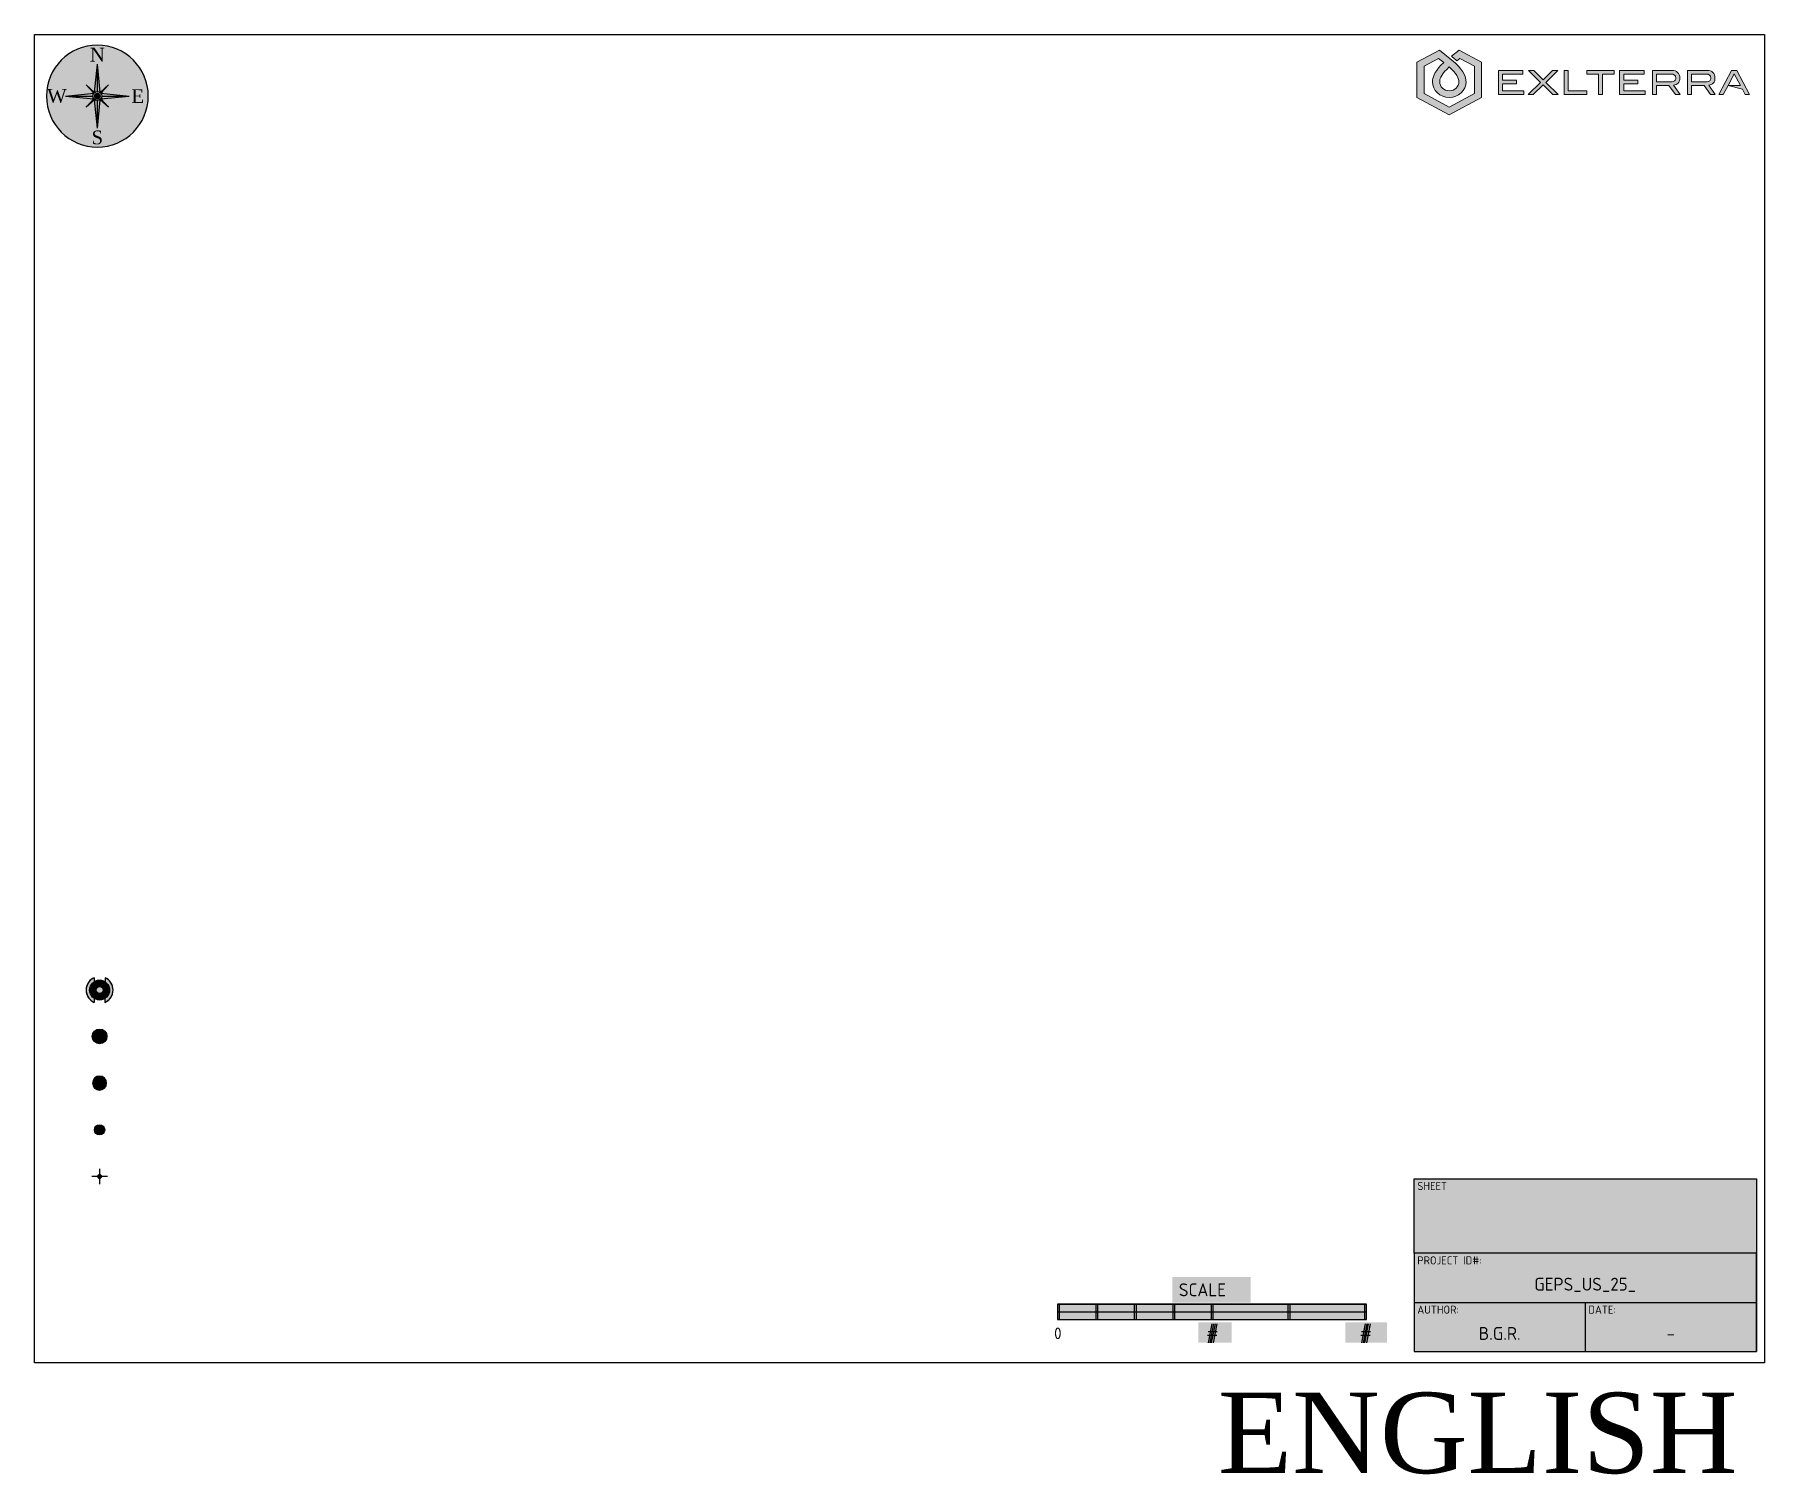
# Paper-space layout 'GEPS_RANGE' of a CAD drawing. Header units: feet. Extents: x 3 to 13.8, y 0.5 to 9.5.
import ezdxf
from ezdxf.enums import TextEntityAlignment as Align

# ---------------------------------------------------------------- set-up
doc = ezdxf.new("R2010")
doc.units = ezdxf.units.FT
doc.header["$MEASUREMENT"] = 0
doc.linetypes.add('DASHED', pattern=[0.75, 0.5, -0.25])
doc.layers.add('NEVER PRINT LAYER', color=1, linetype='DASHED', plot=False, transparency=0.5)
for name, color, linetype in [('Product (Colored)', 250, 'Continuous'), ('Product (Red Only)', 1, 'Continuous'), ('Title Block', 7, 'Continuous')]:
    doc.layers.add(name, color=color, linetype=linetype)
doc.styles.add('ISO3098B', font='ISO3098B.SHX', dxfattribs={"height": 2})
doc.styles.get("Standard").update_dxf_attribs({"font": 'simplex.shx'})
doc.styles.add('Times', font='times.ttf')

# ---------------------------------------------------------------- blocks, each defined once
blk = doc.blocks.new('*U29')
at = {"true_color": 0xffffff}
blk.add_hatch(color=7, dxfattribs=at).paths.add_polyline_path([(0.422, 0, 1), (-0.422, 0, 1)])
at = {"true_color": 0x000000, "transparency": 33554687}
h = blk.add_hatch(color=18, dxfattribs=at)
h.dxf.hatch_style = 1
h.paths.add_polyline_path([(0, 0.265), (-0.023, 0.03), (-0.023, 0.03, -0.164853), (0, 0.038)])
h.paths.add_polyline_path([(0.03, 0.023), (0.03, 0.023, -0.164853), (0.038, 0), (0.265, 0)])
h.paths.add_polyline_path([(0.023, -0.03), (0.023, -0.03, -0.164853), (0, -0.038), (0, -0.265)])
h.paths.add_polyline_path([(-0.038, 0), (-0.265, 0), (-0.03, -0.023), (-0.03, -0.023, -0.164853)])
at = {"true_color": 0x939598, "transparency": 33554687}
h = blk.add_hatch(color=252, dxfattribs=at)
h.dxf.hatch_style = 1
h.paths.add_polyline_path([(-0.093, 0.093), (-0.03, 0.023), (-0.03, 0.023, -0.032906), (-0.027, 0.027)])
h.paths.add_polyline_path([(-0.017, 0.017, 0.061567), (-0.02, 0.012), (-0.009, 0), (0, 0)])
h.paths.add_polyline_path([(0.017, 0.017, 0.061567), (0.012, 0.02), (0, 0.009), (0, 0)])
h.paths.add_polyline_path([(0.03, -0.023), (0.03, -0.023, -0.032906), (0.027, -0.027), (0.093, -0.093)])
h.paths.add_polyline_path([(-0.023, -0.03), (-0.023, -0.03, -0.032906), (-0.027, -0.027), (-0.093, -0.093)])
h.paths.add_polyline_path([(0, -0.009), (0, 0), (-0.017, -0.017, 0.061576), (-0.012, -0.02)])
h = blk.add_hatch(color=252, dxfattribs=at)
h.dxf.hatch_style = 1
h.paths.add_polyline_path([(0.009, 0), (0, 0), (0.017, -0.017, 0.061576), (0.02, -0.012)])
h = blk.add_hatch(color=252, dxfattribs=at)
h.dxf.hatch_style = 1
h.paths.add_polyline_path([(0.093, 0.093), (0.023, 0.03), (0.023, 0.03, -0.032906), (0.027, 0.027)])
at = {"color": 0, "linetype": 'ByBlock', "ltscale": 0.13}
for p, q in [((-0.023, 0.03), (0, 0.265)), ((0, 0.038), (0, 0.265)), ((0.023, 0.03), (0, 0.265)), ((-0.265, 0), (-0.03, 0.023)), ((-0.265, 0), (-0.03, -0.023)), ((-0.265, 0), (-0.038, 0)), ((-0.027, 0.027), (-0.093, 0.093)), ((-0.03, 0.023), (-0.093, 0.093)), ((-0.023, 0.03), (-0.093, 0.093)), ((-0.009, 0), (-0.02, 0.012)), ((-0.009, 0), (-0.02, -0.012)), ((0.017, 0.017), (-0.017, -0.017)), ((0.017, -0.017), (-0.017, 0.017)), ((0, 0.009), (-0.012, 0.02)), ((0.009, 0), (-0.009, 0)), ((0.012, 0.02), (0, 0.009)), ((0, 0.009), (0, -0.009)), ((0.02, 0.012), (0.009, 0)), ((0.02, -0.012), (0.009, 0)), ((0.093, 0.093), (0.023, 0.03)), ((0.093, 0.093), (0.027, 0.027)), ((0.093, 0.093), (0.03, 0.023)), ((0.03, 0.023), (0.265, 0)), ((0.03, -0.023), (0.265, 0)), ((0.038, 0), (0.265, 0)), ((-0.03, -0.023), (-0.093, -0.093)), ((-0.027, -0.027), (-0.093, -0.093)), ((-0.023, -0.03), (-0.093, -0.093)), ((0, -0.265), (-0.023, -0.03)), ((0, -0.009), (-0.012, -0.02)), ((0.012, -0.02), (0, -0.009)), ((0, -0.265), (0.023, -0.03)), ((0, -0.265), (0, -0.038)), ((0.093, -0.093), (0.023, -0.03)), ((0.093, -0.093), (0.027, -0.027)), ((0.093, -0.093), (0.03, -0.023))]:
    blk.add_line(p, q, dxfattribs=at)
blk.add_lwpolyline([(0.422, 0, 1), (-0.422, 0, 1), (0.422, 0)], format="xyb", close=True)
for radius in [0.0378, 0.0236]:
    blk.add_circle((0, 0), radius, dxfattribs=at)
for start, end in [(140.5531, 151.8942), (118.1058, 129.4469), (50.5531, 61.8942), (28.1058, 39.4469), (208.1058, 219.4474), (230.5526, 241.8942), (298.1058, 309.4474), (320.5526, 331.8942)]:
    blk.add_arc((0, 0), 0.0465, start, end, dxfattribs=at)
at = {"color": 18, "true_color": 0x000000, "char_height": 0.11363, "width": 0.1394, "attachment_point": 5}
for s, insert in [('{\\fBookman Old Style|b0|i0|c0|p18;N}', (0, 0.343)), ('{\\fBookman Old Style|b0|i0|c0|p18;W}', (-0.335, 0)), ('{\\fBookman Old Style|b0|i0|c0|p18;E}', (0.335, 0)), ('{\\fBookman Old Style|b0|i0|c0|p18;S}', (0, -0.343))]:
    blk.add_mtext(s, dxfattribs=dict(at, insert=insert))
blk = doc.blocks.new('*U292')
at = {"true_color": 0xffffff}
h = blk.add_hatch(color=7, dxfattribs=at)
h.dxf.hatch_style = 1
h.paths.add_polyline_path([(-0.106, 1.18), (-2.233, 1.18), (-2.233, 0.718), (-0.106, 0.718)])
h.paths.add_polyline_path([(-0.106, 0.718), (-2.233, 0.718), (-2.233, 0.106), (-0.106, 0.106)])
for p, q in [((-2.233, 0.718), (-2.233, 0.106)), ((-0.106, 0.718), (-0.106, 0.106)), ((-2.233, 0.412), (-0.106, 0.412)), ((-1.17, 0.412), (-1.17, 0.106))]:
    blk.add_line(p, q)
blk.add_lwpolyline([(-2.233, 1.18), (-0.106, 1.18), (-0.106, 0.718), (-2.233, 0.718)], close=True)
blk.add_lwpolyline([(-2.233, 0.106), (-0.106, 0.106), (-0.106, 0.718)])
at = {"char_height": 0.05, "attachment_point": 1, "style": 'ISO3098B'}
for s, insert, width in [('SHEET ', (-2.213, 1.16), 0.85328), ('PROJECT ID#:', (-2.213, 0.698), 0.85328), ('AUTHOR:', (-2.213, 0.392), 1.67397), ('DATE:', (-1.15, 0.392), 1.67397)]:
    blk.add_mtext(s, dxfattribs=dict(at, insert=insert, width=width))
at = {"style": 'ISO3098B'}
for tag, p in [('PROJECT_NAME', (-1.17, 0.525)), ('ORIGINAL_AUTHOR', (-1.701, 0.219)), ('ORIGINAL_DATE', (-0.638, 0.219))]:
    blk.add_attdef(tag, text='', height=0.08, dxfattribs=at).set_placement(p, align=Align.MIDDLE_CENTER)
at = {"layer": 'NEVER PRINT LAYER', "color": 5, "insert": (-0.222, -0.402), "char_height": 0.5, "attachment_point": 6, "style": 'Times'}
blk.add_mtext_dynamic_manual_height_columns('ENGLISH', width=8.58495, gutter_width=10, heights=[1.573], dxfattribs=at)
blk = doc.blocks.new('*U248')
at = {"linetype": 'Continuous', "lineweight": 25, "true_color": 0xffffff}
h = blk.add_hatch(color=7, dxfattribs=at)
h.dxf.hatch_style = 1
h.paths.add_polyline_path([(-1.127, 0.321), (-1.334, 0.321), (-1.334, 0.189), (-1.127, 0.189)])
h = blk.add_hatch(color=7, dxfattribs=at)
h.dxf.hatch_style = 1
h.paths.add_polyline_path([(-0.117, 0.321), (-0.376, 0.321), (-0.376, 0.189), (-0.117, 0.189)])
at = {"layer": 'Title Block', "true_color": 0xffffff}
blk.add_hatch(color=7, dxfattribs=at).paths.add_polyline_path([(-0.25, 0.439), (-2.25, 0.439), (-2.25, 0.339), (-0.25, 0.339)])
at = {"layer": 'Title Block'}
h = blk.add_hatch(color=256, dxfattribs=at)
h.paths.add_polyline_path([(-2, 0.389), (-2, 0.439), (-2.25, 0.439), (-2.25, 0.389)])
h.paths.add_polyline_path([(-1.75, 0.339), (-1.75, 0.389), (-2, 0.389), (-2, 0.339)])
h.paths.add_polyline_path([(-1.5, 0.389), (-1.5, 0.439), (-1.75, 0.439), (-1.75, 0.389)])
h.paths.add_polyline_path([(-1.25, 0.339), (-1.25, 0.389), (-1.5, 0.389), (-1.5, 0.339)])
h.paths.add_polyline_path([(-1.25, 0.439), (-1.25, 0.389), (-0.75, 0.389), (-0.75, 0.439)])
h.paths.add_polyline_path([(-0.75, 0.389), (-0.75, 0.339), (-0.25, 0.339), (-0.25, 0.389)])
at = {"layer": 'Title Block', "true_color": 0xffffff}
h = blk.add_hatch(color=7, dxfattribs=at)
h.paths.add_polyline_path([(-2.25, 0.389), (-2.25, 0.339), (-2, 0.339), (-2, 0.389)])
h.paths.add_polyline_path([(-1.75, 0.389), (-1.75, 0.439), (-2, 0.439), (-2, 0.389)])
h.paths.add_polyline_path([(-1.5, 0.339), (-1.5, 0.389), (-1.75, 0.389), (-1.75, 0.339)])
h.paths.add_polyline_path([(-1.5, 0.439), (-1.5, 0.389), (-1.25, 0.389), (-1.25, 0.439)])
h.paths.add_polyline_path([(-0.75, 0.339), (-0.75, 0.389), (-1.25, 0.389), (-1.25, 0.339)])
h.paths.add_polyline_path([(-0.25, 0.389), (-0.25, 0.439), (-0.75, 0.439), (-0.75, 0.389)])
at = {"layer": 'Title Block'}
for p, q in [((-0.25, 0.439), (-2.25, 0.439)), ((-1.25, 0.439), (-2.25, 0.439)), ((-2.25, 0.439), (-1.75, 0.439)), ((-2.25, 0.439), (-2.25, 0.339)), ((-2.25, 0.389), (-0.25, 0.389)), ((-2.25, 0.339), (-0.25, 0.339)), ((-2, 0.439), (-2, 0.339)), ((-1.75, 0.439), (-1.75, 0.339)), ((-1.75, 0.439), (-1.25, 0.439)), ((-1.5, 0.439), (-1.5, 0.339)), ((-1.25, 0.439), (-1.5, 0.439)), ((-1.25, 0.439), (-1.25, 0.339)), ((-1.25, 0.439), (-0.25, 0.439)), ((-0.75, 0.439), (-0.75, 0.339)), ((-0.25, 0.439), (-0.75, 0.439)), ((-0.25, 0.339), (-0.25, 0.439))]:
    blk.add_line(p, q, dxfattribs=at)
at = {"layer": 'Title Block', "color": 7}
for tag, p in [('SC', (-1.247, 0.25)), ('SC@', (-0.25, 0.25))]:
    blk.add_attdef(tag, text='', height=0.08, dxfattribs=at).set_placement(p, align=Align.MIDDLE)
at = {"layer": 'Title Block', "insert": (-2.247, 0.25), "char_height": 0.075, "width": 0.25, "attachment_point": 5, "style": 'ISO3098B', "bg_fill": 3, "box_fill_scale": 1.5, "bg_fill_color": 256, "bg_fill_transparency": 0}
blk.add_mtext('0', dxfattribs=at)
blk = doc.blocks.new('exlterra block')
at = {"true_color": 0x007faf}
h = blk.add_hatch(color=144, dxfattribs=at)
h.dxf.hatch_style = 2
edge = h.paths.add_edge_path()
edge.add_spline(control_points=[(0.057, 0.188), (0.057, 0.188), (0.008, 0.15), (0.008, 0.15), (0.022, 0.139), (0.022, 0.139), (0.023, 0.139), (0.03, 0.133), (0.036, 0.127), (0.042, 0.122), (0.042, 0.122), (0.061, 0.137), (0.061, 0.137), (0.061, 0.137), (0.151, 0.089), (0.151, 0.089), (0.151, 0.089), (0.151, -0.081), (0.151, -0.081), (0.151, -0.081), (-0.005, -0.165), (-0.005, -0.165), (-0.005, -0.165), (-0.161, -0.081), (-0.161, -0.081), (-0.161, -0.081), (-0.161, 0.089), (-0.161, 0.089), (-0.161, 0.089), (-0.072, 0.137), (-0.072, 0.137), (-0.072, 0.137), (-0.039, 0.111), (-0.039, 0.111), (-0.091, 0.065), (-0.106, 0.027), (-0.109, 0.003), (-0.109, 0.003), (-0.11, -0.005), (-0.11, -0.008), (-0.11, -0.062), (-0.063, -0.106), (-0.005, -0.106), (0.052, -0.106), (0.099, -0.062), (0.099, -0.008), (0.099, -0.007), (0.098, 0.003), (0.098, 0.003), (0.095, 0.029), (0.077, 0.072), (0.01, 0.127), (0.01, 0.127), (-0.067, 0.188), (-0.067, 0.188), (-0.067, 0.188), (-0.206, 0.113), (-0.206, 0.113), (-0.206, 0.113), (-0.206, -0.105), (-0.206, -0.105), (-0.206, -0.105), (-0.005, -0.213), (-0.005, -0.213), (-0.005, -0.213), (0.195, -0.105), (0.195, -0.105), (0.195, -0.105), (0.195, 0.113), (0.195, 0.113), (0.195, 0.113), (0.057, 0.188), (0.057, 0.188)], knot_values=[0, 0, 0, 0, 1, 1, 1, 2, 2, 2, 3, 3, 3, 4, 4, 4, 5, 5, 5, 6, 6, 6, 7, 7, 7, 8, 8, 8, 9, 9, 9, 10, 10, 10, 11, 11, 11, 12, 12, 12, 13, 13, 13, 14, 14, 14, 15, 15, 15, 16, 16, 16, 17, 17, 17, 18, 18, 18, 19, 19, 19, 20, 20, 20, 21, 21, 21, 22, 22, 22, 23, 23, 23, 24, 24, 24, 24], degree=3, periodic=0)
edge = h.paths.add_edge_path()
edge.add_spline(control_points=[(0.054, -0.001), (0.054, -0.001), (0.055, -0.008), (0.055, -0.008), (0.055, -0.039), (0.028, -0.064), (-0.005, -0.064), (-0.038, -0.064), (-0.065, -0.039), (-0.065, -0.008), (-0.065, -0.008), (-0.065, -0.002), (-0.065, -0.002), (-0.063, 0.013), (-0.053, 0.042), (-0.005, 0.084), (0.041, 0.043), (0.052, 0.014), (0.054, -0.001)], knot_values=[0, 0, 0, 0, 1, 1, 1, 2, 2, 2, 3, 3, 3, 4, 4, 4, 5, 5, 5, 6, 6, 6, 6], degree=3, periodic=0)
at = {"color": 144, "lineweight": 0, "true_color": 0x007faf}
for points in [[(-0.067, 0.188), (-0.067, 0.188), (-0.206, 0.113), (-0.206, 0.113)], [(-0.206, 0.113), (-0.206, 0.113), (-0.206, -0.105), (-0.206, -0.105)], [(-0.161, 0.089), (-0.161, 0.089), (-0.072, 0.137), (-0.072, 0.137)], [(-0.039, 0.111), (-0.091, 0.065), (-0.106, 0.027), (-0.109, 0.003)], [(-0.072, 0.137), (-0.072, 0.137), (-0.039, 0.111), (-0.039, 0.111)], [(0.01, 0.127), (0.01, 0.127), (-0.067, 0.188), (-0.067, 0.188)], [(0.057, 0.188), (0.057, 0.188), (0.008, 0.15), (0.008, 0.15)], [(0.008, 0.15), (0.022, 0.139), (0.022, 0.139), (0.023, 0.139)], [(0.098, 0.003), (0.095, 0.029), (0.077, 0.072), (0.01, 0.127)], [(0.023, 0.139), (0.03, 0.133), (0.036, 0.127), (0.042, 0.122)], [(0.042, 0.122), (0.042, 0.122), (0.061, 0.137), (0.061, 0.137)], [(0.195, 0.113), (0.195, 0.113), (0.057, 0.188), (0.057, 0.188)], [(0.061, 0.137), (0.061, 0.137), (0.151, 0.089), (0.151, 0.089)], [(0.195, -0.105), (0.195, -0.105), (0.195, 0.113), (0.195, 0.113)], [(-0.161, -0.081), (-0.161, -0.081), (-0.161, 0.089), (-0.161, 0.089)], [(-0.109, 0.003), (-0.109, 0.003), (-0.11, -0.005), (-0.11, -0.008)], [(-0.065, -0.002), (-0.063, 0.013), (-0.053, 0.042), (-0.005, 0.084)], [(-0.005, 0.084), (0.041, 0.043), (0.052, 0.014), (0.054, -0.001)], [(0.151, 0.089), (0.151, 0.089), (0.151, -0.081), (0.151, -0.081)], [(-0.206, -0.105), (-0.206, -0.105), (-0.005, -0.213), (-0.005, -0.213)], [(-0.005, -0.165), (-0.005, -0.165), (-0.161, -0.081), (-0.161, -0.081)], [(-0.065, -0.008), (-0.065, -0.008), (-0.065, -0.002), (-0.065, -0.002)], [(0.151, -0.081), (0.151, -0.081), (-0.005, -0.165), (-0.005, -0.165)], [(-0.005, -0.213), (-0.005, -0.213), (0.195, -0.105), (0.195, -0.105)]]:
    blk.add_open_spline(points, degree=3, dxfattribs=at)
for points, knots in [([(-0.11, -0.008), (-0.11, -0.062), (-0.063, -0.106), (-0.005, -0.106), (0.052, -0.106), (0.099, -0.062), (0.099, -0.008), (0.099, -0.007), (0.098, 0.003), (0.098, 0.003)], [13, 13, 13, 13, 14, 14, 14, 15, 15, 15, 16, 16, 16, 16]), ([(0.054, -0.001), (0.054, -0.001), (0.055, -0.008), (0.055, -0.008), (0.055, -0.039), (0.028, -0.064), (-0.005, -0.064), (-0.038, -0.064), (-0.065, -0.039), (-0.065, -0.008)], [0, 0, 0, 0, 1, 1, 1, 2, 2, 2, 3, 3, 3, 3])]:
    blk.add_open_spline(points, degree=3, knots=knots, dxfattribs=at)
blk = doc.blocks.new('exlterra logo')
h = blk.add_hatch(color=7)
h.dxf.hatch_style = 2
h.paths.add_polyline_path([(0.292, -0.072), (0.292, 0.079), (0.444, 0.079), (0.444, 0.056), (0.317, 0.056), (0.317, 0.018), (0.405, 0.018), (0.405, -0.005), (0.317, -0.005), (0.317, -0.049), (0.45, -0.049), (0.45, -0.072)])
h = blk.add_hatch(color=7)
h.dxf.hatch_style = 2
h.paths.add_polyline_path([(0.631, -0.072), (0.57, -0.011), (0.509, -0.072), (0.477, -0.072), (0.554, 0.004), (0.48, 0.079), (0.512, 0.079), (0.57, 0.02), (0.628, 0.079), (0.661, 0.079), (0.587, 0.004), (0.664, -0.072)])
h = blk.add_hatch(color=7)
h.dxf.hatch_style = 2
h.paths.add_polyline_path([(0.7, -0.072), (0.7, 0.079), (0.725, 0.079), (0.725, -0.049), (0.841, -0.049), (0.841, -0.072)])
h = blk.add_hatch(color=7)
h.dxf.hatch_style = 2
h.paths.add_polyline_path([(0.939, 0.056), (0.939, -0.072), (0.914, -0.072), (0.914, 0.056), (0.841, 0.056), (0.841, 0.079), (1.011, 0.079), (1.011, 0.056)])
h = blk.add_hatch(color=7)
h.dxf.hatch_style = 2
h.paths.add_polyline_path([(1.045, -0.072), (1.045, 0.079), (1.198, 0.079), (1.198, 0.056), (1.071, 0.056), (1.071, 0.018), (1.159, 0.018), (1.159, -0.005), (1.071, -0.005), (1.071, -0.049), (1.204, -0.049), (1.204, -0.072)])
h = blk.add_hatch(color=7)
h.dxf.hatch_style = 2
edge = h.paths.add_edge_path()
edge.add_spline(control_points=[(1.392, -0.072), (1.392, -0.072), (1.351, -0.015), (1.351, -0.015), (1.351, -0.015), (1.275, -0.015), (1.275, -0.015), (1.275, -0.015), (1.275, -0.072), (1.275, -0.072), (1.275, -0.072), (1.25, -0.072), (1.25, -0.072), (1.25, -0.072), (1.25, 0.079), (1.25, 0.079), (1.25, 0.079), (1.369, 0.079), (1.369, 0.079), (1.385, 0.079), (1.397, 0.075), (1.406, 0.066), (1.415, 0.058), (1.42, 0.046), (1.42, 0.031), (1.42, 0.025), (1.419, 0.019), (1.417, 0.014), (1.415, 0.008), (1.412, 0.004), (1.409, 0), (1.405, -0.003), (1.401, -0.006), (1.396, -0.009), (1.391, -0.011), (1.386, -0.012), (1.381, -0.013), (1.381, -0.013), (1.421, -0.072), (1.421, -0.072), (1.421, -0.072), (1.392, -0.072), (1.392, -0.072)], knot_values=[0, 0, 0, 0, 1, 1, 1, 2, 2, 2, 3, 3, 3, 4, 4, 4, 5, 5, 5, 6, 6, 6, 7, 7, 7, 8, 8, 8, 9, 9, 9, 10, 10, 10, 11, 11, 11, 12, 12, 12, 13, 13, 13, 14, 14, 14, 14], degree=3, periodic=0)
edge = h.paths.add_edge_path()
edge.add_spline(control_points=[(1.387, 0.014), (1.392, 0.018), (1.394, 0.024), (1.394, 0.031), (1.394, 0.048), (1.384, 0.056), (1.363, 0.056), (1.363, 0.056), (1.275, 0.056), (1.275, 0.056), (1.275, 0.056), (1.275, 0.008), (1.275, 0.008), (1.275, 0.008), (1.365, 0.008), (1.365, 0.008), (1.375, 0.008), (1.382, 0.01), (1.387, 0.014)], knot_values=[0, 0, 0, 0, 1, 1, 1, 2, 2, 2, 3, 3, 3, 4, 4, 4, 5, 5, 5, 6, 6, 6, 6], degree=3, periodic=0)
h = blk.add_hatch(color=7)
h.dxf.hatch_style = 2
edge = h.paths.add_edge_path()
edge.add_spline(control_points=[(1.611, -0.072), (1.611, -0.072), (1.57, -0.015), (1.57, -0.015), (1.57, -0.015), (1.493, -0.015), (1.493, -0.015), (1.493, -0.015), (1.493, -0.072), (1.493, -0.072), (1.493, -0.072), (1.468, -0.072), (1.468, -0.072), (1.468, -0.072), (1.468, 0.079), (1.468, 0.079), (1.468, 0.079), (1.588, 0.079), (1.588, 0.079), (1.604, 0.079), (1.616, 0.075), (1.625, 0.066), (1.634, 0.058), (1.638, 0.046), (1.638, 0.031), (1.638, 0.025), (1.637, 0.019), (1.636, 0.014), (1.634, 0.008), (1.631, 0.004), (1.627, 0), (1.624, -0.003), (1.62, -0.006), (1.615, -0.009), (1.61, -0.011), (1.605, -0.012), (1.599, -0.013), (1.599, -0.013), (1.64, -0.072), (1.64, -0.072), (1.64, -0.072), (1.611, -0.072), (1.611, -0.072)], knot_values=[0, 0, 0, 0, 1, 1, 1, 2, 2, 2, 3, 3, 3, 4, 4, 4, 5, 5, 5, 6, 6, 6, 7, 7, 7, 8, 8, 8, 9, 9, 9, 10, 10, 10, 11, 11, 11, 12, 12, 12, 13, 13, 13, 14, 14, 14, 14], degree=3, periodic=0)
edge = h.paths.add_edge_path()
edge.add_spline(control_points=[(1.605, 0.014), (1.61, 0.018), (1.613, 0.024), (1.613, 0.031), (1.613, 0.048), (1.602, 0.056), (1.581, 0.056), (1.581, 0.056), (1.493, 0.056), (1.493, 0.056), (1.493, 0.056), (1.493, 0.008), (1.493, 0.008), (1.493, 0.008), (1.584, 0.008), (1.584, 0.008), (1.593, 0.008), (1.6, 0.01), (1.605, 0.014)], knot_values=[0, 0, 0, 0, 1, 1, 1, 2, 2, 2, 3, 3, 3, 4, 4, 4, 5, 5, 5, 6, 6, 6, 6], degree=3, periodic=0)
h = blk.add_hatch(color=7)
h.dxf.hatch_style = 2
h.paths.add_polyline_path([(1.826, -0.072), (1.808, -0.038), (1.719, -0.016), (1.689, -0.072), (1.662, -0.072), (1.741, 0.079), (1.773, 0.079), (1.853, -0.072)])
h.paths.add_polyline_path([(1.757, 0.057), (1.719, -0.016), (1.796, -0.016)])
at = {"color": 7, "lineweight": 0}
for p, q in [((0.292, -0.072), (0.292, 0.079)), ((0.292, 0.079), (0.444, 0.079)), ((0.444, 0.056), (0.317, 0.056)), ((0.317, 0.056), (0.317, 0.018)), ((0.317, 0.018), (0.405, 0.018)), ((0.405, 0.018), (0.405, -0.005)), ((0.444, 0.079), (0.444, 0.056)), ((0.477, -0.072), (0.554, 0.004)), ((0.554, 0.004), (0.48, 0.079)), ((0.48, 0.079), (0.512, 0.079)), ((0.512, 0.079), (0.57, 0.02)), ((0.57, 0.02), (0.628, 0.079)), ((0.661, 0.079), (0.587, 0.004)), ((0.587, 0.004), (0.664, -0.072)), ((0.628, 0.079), (0.661, 0.079)), ((0.7, -0.072), (0.7, 0.079)), ((0.7, 0.079), (0.725, 0.079)), ((0.725, 0.079), (0.725, -0.049)), ((0.841, 0.056), (0.841, 0.079)), ((0.841, 0.079), (1.011, 0.079)), ((0.914, 0.056), (0.841, 0.056)), ((0.914, -0.072), (0.914, 0.056)), ((0.939, 0.056), (0.939, -0.072)), ((1.011, 0.056), (0.939, 0.056)), ((1.011, 0.079), (1.011, 0.056)), ((1.045, -0.072), (1.045, 0.079)), ((1.045, 0.079), (1.198, 0.079)), ((1.198, 0.056), (1.071, 0.056)), ((1.071, 0.056), (1.071, 0.018)), ((1.071, 0.018), (1.159, 0.018)), ((1.159, 0.018), (1.159, -0.005)), ((1.198, 0.079), (1.198, 0.056)), ((1.662, -0.072), (1.741, 0.079)), ((1.757, 0.057), (1.719, -0.016)), ((1.741, 0.079), (1.773, 0.079)), ((1.796, -0.016), (1.757, 0.057)), ((1.773, 0.079), (1.853, -0.072)), ((0.45, -0.072), (0.292, -0.072)), ((0.405, -0.005), (0.317, -0.005)), ((0.317, -0.005), (0.317, -0.049)), ((0.317, -0.049), (0.45, -0.049)), ((0.45, -0.049), (0.45, -0.072)), ((0.509, -0.072), (0.477, -0.072)), ((0.57, -0.011), (0.509, -0.072)), ((0.631, -0.072), (0.57, -0.011)), ((0.664, -0.072), (0.631, -0.072)), ((0.841, -0.072), (0.7, -0.072)), ((0.725, -0.049), (0.841, -0.049)), ((0.841, -0.049), (0.841, -0.072)), ((0.939, -0.072), (0.914, -0.072)), ((1.204, -0.072), (1.045, -0.072)), ((1.159, -0.005), (1.071, -0.005)), ((1.071, -0.005), (1.071, -0.049)), ((1.071, -0.049), (1.204, -0.049)), ((1.204, -0.049), (1.204, -0.072)), ((1.689, -0.072), (1.662, -0.072)), ((1.719, -0.016), (1.689, -0.072)), ((1.808, -0.038), (1.719, -0.016)), ((1.719, -0.016), (1.796, -0.016)), ((1.826, -0.072), (1.808, -0.038)), ((1.853, -0.072), (1.826, -0.072))]:
    blk.add_line(p, q, dxfattribs=at)
for points in [[(1.25, -0.072), (1.25, -0.072), (1.25, 0.079), (1.25, 0.079)], [(1.25, 0.079), (1.25, 0.079), (1.369, 0.079), (1.369, 0.079)], [(1.363, 0.056), (1.363, 0.056), (1.275, 0.056), (1.275, 0.056)], [(1.275, 0.056), (1.275, 0.056), (1.275, 0.008), (1.275, 0.008)], [(1.275, 0.008), (1.275, 0.008), (1.365, 0.008), (1.365, 0.008)], [(1.365, 0.008), (1.375, 0.008), (1.382, 0.01), (1.387, 0.014)], [(1.369, 0.079), (1.385, 0.079), (1.397, 0.075), (1.406, 0.066)], [(1.409, 0), (1.405, -0.003), (1.401, -0.006), (1.396, -0.009)], [(1.417, 0.014), (1.415, 0.008), (1.412, 0.004), (1.409, 0)], [(1.468, -0.072), (1.468, -0.072), (1.468, 0.079), (1.468, 0.079)], [(1.468, 0.079), (1.468, 0.079), (1.588, 0.079), (1.588, 0.079)], [(1.581, 0.056), (1.581, 0.056), (1.493, 0.056), (1.493, 0.056)], [(1.493, 0.056), (1.493, 0.056), (1.493, 0.008), (1.493, 0.008)], [(1.493, 0.008), (1.493, 0.008), (1.584, 0.008), (1.584, 0.008)], [(1.584, 0.008), (1.593, 0.008), (1.6, 0.01), (1.605, 0.014)], [(1.588, 0.079), (1.604, 0.079), (1.616, 0.075), (1.625, 0.066)], [(1.627, 0), (1.624, -0.003), (1.62, -0.006), (1.615, -0.009)], [(1.636, 0.014), (1.634, 0.008), (1.631, 0.004), (1.627, 0)], [(1.275, -0.072), (1.275, -0.072), (1.25, -0.072), (1.25, -0.072)], [(1.351, -0.015), (1.351, -0.015), (1.275, -0.015), (1.275, -0.015)], [(1.275, -0.015), (1.275, -0.015), (1.275, -0.072), (1.275, -0.072)], [(1.392, -0.072), (1.392, -0.072), (1.351, -0.015), (1.351, -0.015)], [(1.396, -0.009), (1.391, -0.011), (1.386, -0.012), (1.381, -0.013)], [(1.381, -0.013), (1.381, -0.013), (1.421, -0.072), (1.421, -0.072)], [(1.421, -0.072), (1.421, -0.072), (1.392, -0.072), (1.392, -0.072)], [(1.493, -0.072), (1.493, -0.072), (1.468, -0.072), (1.468, -0.072)], [(1.57, -0.015), (1.57, -0.015), (1.493, -0.015), (1.493, -0.015)], [(1.493, -0.015), (1.493, -0.015), (1.493, -0.072), (1.493, -0.072)], [(1.611, -0.072), (1.611, -0.072), (1.57, -0.015), (1.57, -0.015)], [(1.615, -0.009), (1.61, -0.011), (1.605, -0.012), (1.599, -0.013)], [(1.599, -0.013), (1.599, -0.013), (1.64, -0.072), (1.64, -0.072)], [(1.64, -0.072), (1.64, -0.072), (1.611, -0.072), (1.611, -0.072)]]:
    blk.add_open_spline(points, degree=3, dxfattribs=at)
for points, knots in [([(1.387, 0.014), (1.392, 0.018), (1.394, 0.024), (1.394, 0.031), (1.394, 0.048), (1.384, 0.056), (1.363, 0.056)], [0, 0, 0, 0, 1, 1, 1, 2, 2, 2, 2]), ([(1.406, 0.066), (1.415, 0.058), (1.42, 0.046), (1.42, 0.031), (1.42, 0.025), (1.419, 0.019), (1.417, 0.014)], [7, 7, 7, 7, 8, 8, 8, 9, 9, 9, 9]), ([(1.605, 0.014), (1.61, 0.018), (1.613, 0.024), (1.613, 0.031), (1.613, 0.048), (1.602, 0.056), (1.581, 0.056)], [0, 0, 0, 0, 1, 1, 1, 2, 2, 2, 2]), ([(1.625, 0.066), (1.634, 0.058), (1.638, 0.046), (1.638, 0.031), (1.638, 0.025), (1.637, 0.019), (1.636, 0.014)], [7, 7, 7, 7, 8, 8, 8, 9, 9, 9, 9])]:
    blk.add_open_spline(points, degree=3, knots=knots, dxfattribs=at)
at = {"color": 5, "linetype": 'Continuous', "lineweight": 25}
blk.add_blockref('exlterra block', (-0.008, 0.016), dxfattribs=at)
blk = doc.blocks.new('exlterra')
at = {"color": 5, "linetype": 'Continuous', "lineweight": 25}
blk.add_blockref('exlterra logo', (-0.831, 0.266), dxfattribs=at)
blk = doc.blocks.new('12m GEPS')
at = {"layer": 'Product (Red Only)', "true_color": 0x000000}
h = blk.add_hatch(color=18, dxfattribs=at)
h.dxf.hatch_style = 1
h.paths.add_polyline_path([(-0.088, 0, 1), (0.088, 0, 1)])
h.paths.add_polyline_path([(0.135, 0.31), (0.135, 0.257), (0.135, 0.21, -0.255267), (0.25, 0, -0.255267), (0.135, -0.21), (0.135, -0.31, 0.654654)])
h.paths.add_polyline_path([(-0.135, 0.31, 0.654654), (-0.135, -0.31), (-0.135, -0.257), (-0.135, -0.21, -0.255267), (-0.25, 0, -0.255267), (-0.135, 0.21)])
at = {"layer": 'Product (Red Only)', "true_color": 0xf8991e}
h = blk.add_hatch(color=30, dxfattribs=at)
h.dxf.hatch_style = 1
edge = h.paths.add_edge_path()
edge.add_arc((0, 0), 0.0878, 0, 360)
edge = h.paths.add_edge_path()
edge.add_arc((0, 0), 0.25, 0, 180)
edge.add_arc((0, 0), 0.25, 180, 360)
at = {"layer": 'Product (Red Only)', "color": 18, "true_color": 0x000000}
for p, q in [((-0.135, 0.31), (-0.135, 0.21)), ((0.135, 0.31), (0.135, 0.257)), ((0.135, 0.31), (0.135, 0.21)), ((-0.135, -0.21), (-0.135, -0.31)), ((-0.135, -0.257), (-0.135, -0.31)), ((0.135, -0.21), (0.135, -0.31)), ((0.135, -0.257), (0.135, -0.31))]:
    blk.add_line(p, q, dxfattribs=at)
for radius in [0.25, 0.0878]:
    blk.add_circle((0, 0), radius, dxfattribs=at)
for start, end in [(113.5782, 246.4218), (121.3323, 238.6677), (293.5782, 66.4218), (301.3323, 58.6677)]:
    blk.add_arc((0, 0), 0.338, start, end, dxfattribs=at)
blk = doc.blocks.new('40 FOOT GEPS')
at = {"layer": 'Product (Red Only)', "color": 18, "true_color": 0x000000}
blk.add_circle((0, 0), 0.25, dxfattribs=at)
blk.add_blockref('12m GEPS', (0, 0), dxfattribs=at)
blk = doc.blocks.new('20 FOOT GEPS')
at = {"layer": 'Product (Red Only)'}
h = blk.add_hatch(color=3, dxfattribs=at)
h.dxf.hatch_style = 1
h.paths.add_polyline_path([(0.51, 0.65, 0.345381), (-0.51, 0.65), (0, 0.14)])
h.paths.add_polyline_path([(0.65, 0.51), (0.14, 0), (0.65, -0.51, 0.167827), (0.82, 0, 0.167827)])
h.paths.add_polyline_path([(0, -0.14), (-0.51, -0.65, 0.345381), (0.51, -0.65)])
h.paths.add_polyline_path([(-0.65, 0.51, 0.167827), (-0.82, 0, 0.167827), (-0.65, -0.51), (-0.14, 0)])
at = {"layer": 'Product (Red Only)', "true_color": 0x000000}
h = blk.add_hatch(color=18, dxfattribs=at)
h.dxf.hatch_style = 1
h.paths.add_polyline_path([(0.65, 0.51, 0.060218), (0.51, 0.65), (0, 0.14), (-0.51, 0.65, 0.060218), (-0.65, 0.51), (-0.14, 0), (-0.65, -0.51, 0.060218), (-0.51, -0.65), (0, -0.14), (0.51, -0.65, 0.060218), (0.65, -0.51), (0.14, 0)])
at = {"layer": 'Product (Red Only)', "color": 18, "true_color": 0x000000}
for p, q in [((-0.14, 0), (-0.65, 0.51)), ((0, 0.14), (-0.51, 0.65)), ((0, 0.14), (0.51, 0.65)), ((0.14, 0), (0.65, 0.51)), ((0.14, 0), (0.65, -0.51)), ((-0.14, 0), (-0.65, -0.51)), ((0, -0.14), (-0.51, -0.65)), ((0, -0.14), (0.51, -0.65))]:
    blk.add_line(p, q, dxfattribs=at)
blk.add_circle((0, 0), 0.82, dxfattribs=at)
blk = doc.blocks.new('3 m GEPS')
at = {"layer": 'Product (Red Only)', "true_color": 0xa1e7fc}
h = blk.add_hatch(color=141, dxfattribs=at)
h.dxf.hatch_style = 1
edge = h.paths.add_edge_path(flags=16)
edge.add_arc((0, 0), 0.0458, 0, 360)
edge = h.paths.add_edge_path()
edge.add_arc((0, 0), 0.125, 180, 360)
edge.add_arc((0, 0), 0.125, 0, 180)
at = {"layer": 'Product (Red Only)', "true_color": 0x000000}
h = blk.add_hatch(color=18, dxfattribs=at)
h.dxf.hatch_style = 1
edge = h.paths.add_edge_path()
edge.add_arc((0, 0), 0.0458, 0, 360)
at = {"layer": 'Product (Red Only)', "color": 18, "true_color": 0x000000}
for radius in [0.125, 0.0456]:
    blk.add_circle((0, 0), radius, dxfattribs=at)
blk = doc.blocks.new('1.5m GEPS')
at = {"layer": 'Product (Red Only)'}
h = blk.add_hatch(color=1, dxfattribs=at)
h.dxf.hatch_style = 1
h.paths.add_polyline_path([(-0.125, 0, 1), (0.125, 0, 1)])
at = {"layer": 'Product (Red Only)', "color": 18, "true_color": 0x000000}
blk.add_circle((0, 0), 0.125, dxfattribs=at)
blk = doc.blocks.new('Purple BSTR')
at = {"layer": 'Product (Colored)', "transparency": 33554687}
h = blk.add_hatch(color=200, dxfattribs=at)
h.dxf.hatch_style = 1
edge = h.paths.add_edge_path()
edge.add_arc((0, 0), 0.025, 0, 360)
at = {"layer": 'Product (Colored)', "color": 200}
for p, q in [((-0.025, 0), (-0.077, 0)), ((0.025, 0), (-0.025, 0)), ((0, 0.077), (0, 0.025)), ((0, 0.025), (0, -0.025)), ((0.077, 0), (0.025, 0)), ((0, -0.025), (0, -0.077))]:
    blk.add_line(p, q, dxfattribs=at)
blk = doc.blocks.new('BSTR Single')
at = {"transparency": 33554687}
h = blk.add_hatch(color=256, dxfattribs=at)
h.dxf.hatch_style = 1
edge = h.paths.add_edge_path()
edge.add_arc((0, 0), 0.025, 0, 360)
for p, q in [((-0.025, 0), (-0.077, 0)), ((0, 0.077), (0, 0.025)), ((0.077, 0), (0.025, 0)), ((0, -0.025), (0, -0.077))]:
    blk.add_line(p, q)
blk.add_blockref('Purple BSTR', (0, 0))

psp = doc.layouts.new('GEPS_RANGE')

# ---------------------------------------------------------------- block references
at = {"color": 5, "linetype": 'Continuous', "lineweight": 25}
psp.add_blockref('exlterra', (12.637, 8.912), dxfattribs=at)
at = {"color": 18, "true_color": 0x000000}
for name, p, xscale, yscale, zscale, rotation in [('3 m GEPS', (3.405, 2.966), -0.348925733849145, 0.3489257338491378, 0.3489257338491382, 3.708671411200228), ('1.5m GEPS', (3.405, 2.676), 0.2552685805010899, 0.2552685805010899, 0.2552685805010899, 3.70867141120377)]:
    psp.add_blockref(name, p, dxfattribs=dict(at, xscale=xscale, yscale=yscale, zscale=zscale, rotation=rotation))
at = {"layer": 'Product (Red Only)', "color": 18, "true_color": 0x000000}
for name, p, xscale, yscale, zscale, rotation in [('40 FOOT GEPS', (3.405, 3.544), 0.2474532464364995, 0.2474532464364995, 0.2474532464364995, 359.5902260516584), ('20 FOOT GEPS', (3.405, 3.256), 0.05565473550970629, 0.05565473550970629, 0.05565473550970629, 179.9999999999976)]:
    psp.add_blockref(name, p, dxfattribs=dict(at, xscale=xscale, yscale=yscale, zscale=zscale, rotation=rotation))
at = {"layer": 'Product (Red Only)', "xscale": 0.6311383555348861, "yscale": 0.6311383555348861, "zscale": 0.6311383555348861}
psp.add_blockref('BSTR Single', (3.405, 2.386), dxfattribs=at)
at = {"layer": 'Title Block', "xscale": 0.75, "yscale": 0.75, "zscale": 0.75}
psp.add_blockref('*U29', (3.391, 9.097), dxfattribs=at)
at = {"layer": 'Title Block'}
psp.add_blockref('*U292', (13.807, 1.192), dxfattribs=at).add_auto_attribs({'PROJECT_NAME': 'GEPS_US_25_', 'ORIGINAL_AUTHOR': 'B.G.R.', 'ORIGINAL_DATE': '-'})

# ---------------------------------------------------------------- viewports
at = {"layer": '0', "color": 7, "linetype": 'Continuous', "lineweight": 25, "true_color": 0xffffff, "view_target_point": (473.417, 32.219)}
psp.add_viewport(center=(8.376, 5.354), size=(10.75, 8.25), view_center_point=(121.855, -29.554), view_height=37.51837, dxfattribs=at)

# ---------------------------------------------------------------- next in the draw order: block references
at = {"layer": 'Title Block', "xscale": 0.9554725752499941, "yscale": 0.9554725752499941, "zscale": 0.9554725752499941}
psp.add_blockref('*U248', (11.518, 1.173), dxfattribs=at).add_auto_attribs({'SC': '#', 'SC@': '#'})

# ---------------------------------------------------------------- next in the draw order: linework, layer by layer
at = {"color": 7, "linetype": 'Continuous', "lineweight": 25}
psp.add_lwpolyline([(3.001, 9.479), (13.751, 9.479), (13.751, 1.229), (3.001, 1.229)], close=True, dxfattribs=at)

# ---------------------------------------------------------------- next in the draw order: block references
at = {"layer": 'Title Block', "xscale": 0.9554725752499941, "yscale": 0.9554725752499941, "zscale": 0.9554725752499941}
psp.add_blockref('*U248', (11.507, 1.173), dxfattribs=at).add_auto_attribs({'SC': '#', 'SC@': '#'})

# ---------------------------------------------------------------- next in the draw order: texts
at = {"color": 18, "linetype": 'Continuous', "lineweight": 25, "true_color": 0x000000, "insert": (10.112, 1.722), "char_height": 0.08, "attachment_point": 1, "style": 'ISO3098B', "bg_fill": 1, "box_fill_scale": 1.5, "bg_fill_color": 7, "bg_fill_true_color": 16777215, "bg_fill_transparency": 0}
psp.add_mtext_dynamic_manual_height_columns('SCALE', width=0.40697, gutter_width=10, heights=[0], dxfattribs=at)

doc.saveas('drawing.dxf')
